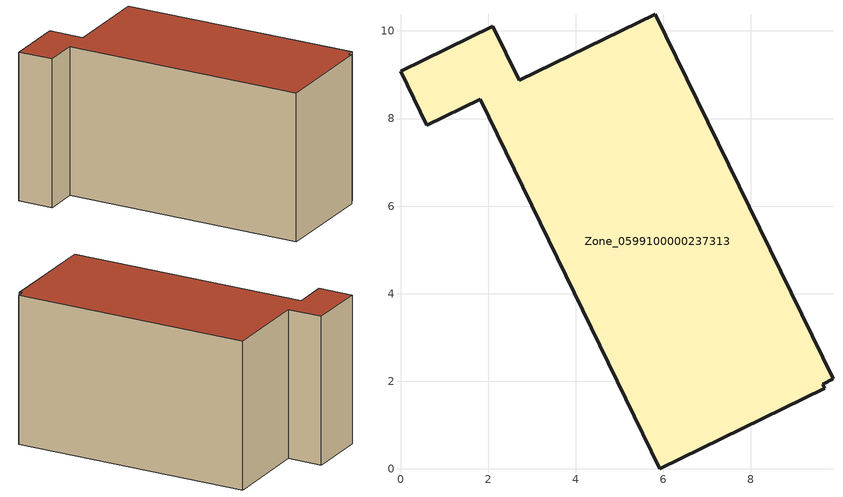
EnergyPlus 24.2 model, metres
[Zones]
Zone_0599100000237313
 floor ground (C_G): 1.82,8.44 0.6,7.84 0,9.08 2.11,10.11 2.71,8.87 5.82,10.38 9.87,2.06 9.64,1.94 9.69,1.84 5.91,0 z0
 wall outside (C_F): 2.71,8.87 2.11,10.11 0,9.08 0.6,7.84 1.82,8.44 5.91,0 9.69,1.84 9.64,1.94 9.87,2.06 5.82,10.38 2.71,8.87 z0:5.84
 roof outside (C_R): 5.91,0 9.69,1.84 9.64,1.94 9.87,2.06 5.82,10.38 2.71,8.87 2.11,10.11 0,9.08 0.6,7.84 1.82,8.44 z5.84
[BUILDING]
Pand.0599100000237313: North Axis=0; Terrain=City; Loads Convergence Tolerance Value=0.04; Temperature Convergence Tolerance Value=0.4; Solar Distribution=FullExterior; Maximum Number of Warmup Days=25; Minimum Number of Warmup Days=1
[Site:Location]
Rotterdam.The.Hague.AP_ZH_NLD Design_Conditions: Latitude=51.96; Longitude=4.45; Time Zone=1; Elevation=-4.5
[SITE:GROUNDTEMPERATURE:BUILDINGSURFACE]
18, 18, 18, 18, 18, 18, 18, 18, 18, 18, 18, 18
[MATERIAL] Thermal Absorptance=0.9; Solar Absorptance=0.7; Visible Absorptance=0.7
Name | Roughness | Thickness | Conductivity | Density | Specific Heat
G.TI.1946-1964 | MediumSmooth | 0.15 | 1 | 540 | 1210
F.TI.1946-1964 | Rough | 0.3 | 0.857143 | 1920 | 840
R.TI.1946-1964 | MediumRough | 0.2 | 0.277778 | 1500 | 1000
[CONSTRUCTION]
C_G: G.TI.1946-1964
C_F: F.TI.1946-1964
C_R: R.TI.1946-1964
[ZONE]
Zone_0599100000237313: Type=1; Multiplier=1; Ceiling Height=Autocalculate; Volume=Autocalculate; Floor Area=autocalculate; Part of Total Floor Area=Yes
[ZONEINFILTRATION:DESIGNFLOWRATE]
Infil_Zone_0599100000237313: Zone or ZoneList or Space or SpaceList=Zone_0599100000237313; Schedule=AlwaysOn; Design Flow Rate Calculation Method=Flow/Area; Flow Rate per Floor Area=0.003; Constant Term Coefficient=1; Temperature Term Coefficient=0; Velocity Term Coefficient=0; Velocity Squared Term Coefficient=0
[HVACTEMPLATE:ZONE:IDEALLOADSAIRSYSTEM]
Zone_0599100000237313: Maximum Heating Supply Air Temperature=50; Minimum Cooling Supply Air Temperature=13; Maximum Heating Supply Air Humidity Ratio=0.0156; Minimum Cooling Supply Air Humidity Ratio=0.0077; Heating Limit=NoLimit; Cooling Limit=NoLimit; Dehumidification Control Type=ConstantSensibleHeatRatio; Cooling Sensible Heat Ratio=0.7; Dehumidification Setpoint=60; Humidification Control Type=None; Humidification Setpoint=30; Outdoor Air Method=None; Outdoor Air Flow Rate per Person=0.00944; Outdoor Air Flow Rate per Zone Floor Area=0; Outdoor Air Flow Rate per Zone=0; Demand Controlled Ventilation Type=None; Outdoor Air Economizer Type=NoEconomizer; Heat Recovery Type=None; Sensible Heat Recovery Effectiveness=0.7; Latent Heat Recovery Effectiveness=0.65
[ZONECONTROL:THERMOSTAT]
ThermostatControl_Zone_0599100000237313: Zone or ZoneList=Zone_0599100000237313; Control Type Schedule=DualSetpointControlType; Control 1=Thermostat_Zone_0599100000237313; Temperature Difference Between Cutout And Setpoint=0
[THERMOSTATSETPOINT:DUALSETPOINT]
Thermostat_Zone_0599100000237313: Heating Setpoint Temperature Schedule=HeatingSetpoint_Zone_0599100000237313; Cooling Setpoint Temperature Schedule=CoolingSetpoint_Zone_0599100000237313
[SCHEDULE:COMPACT]
HeatingSetpoint_Zone_0599100000237313: Through: 12/31, For: AllDays, Until: 24:00, 21
CoolingSetpoint_Zone_0599100000237313: Through: 12/31, For: AllDays, Until: 24:00, 24
DualSetpointControlType: Through: 12/31, For: AllDays, Until: 24:00, 4
AlwaysOn: Through: 12/31, For: AllDays, Until: 24:00, 1
